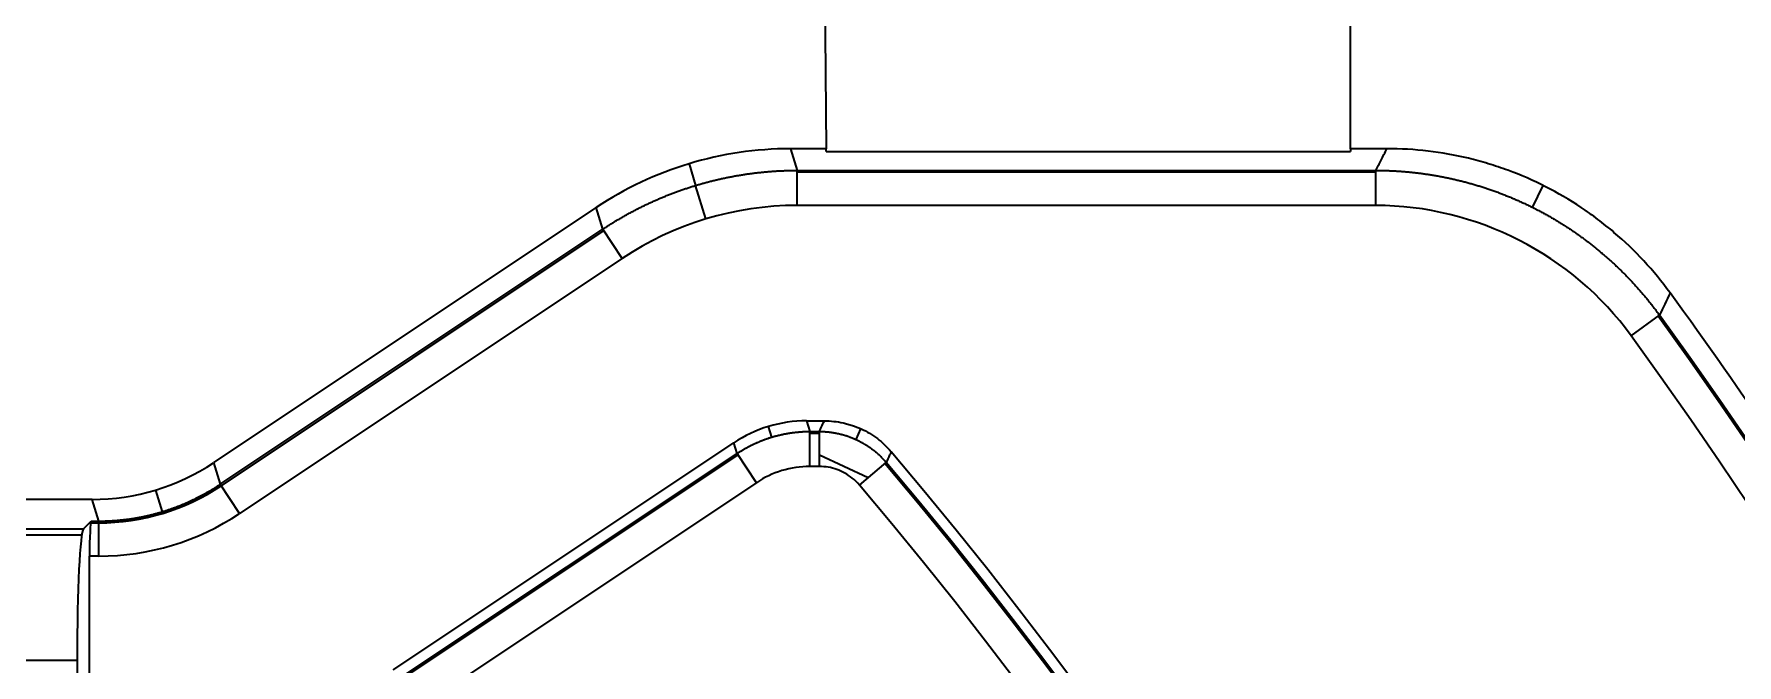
# Model space of a CAD drawing. Header units: millimetres. Extents: x 158 to 1533, y 732 to 1642.
# Drawn here: x 582.23 to 621.27, y 1050.86 to 1065.32 of the extents above; entities that cross this region are included whole.
import ezdxf

# ---------------------------------------------------------------- set-up
doc = ezdxf.new("R2010")
doc.units = ezdxf.units.MM
doc.layers.add('1', color=7, linetype='Continuous', true_color=0xffffff)

msp = doc.modelspace()

# ---------------------------------------------------------------- linework, layer by layer
at = {"layer": '1', "color": 7, "linetype": 'Continuous', "lineweight": 35}
for p, q in [((600.328, 1069.669), (600.389, 1062.695)), ((612.406, 1062.695), (612.406, 1069.695)), ((597.243, 1062.35), (597.393, 1061.853)), ((599.569, 1062.695), (599.72, 1062.197)), ((600.389, 1062.695), (599.569, 1062.695)), ((600.389, 1062.632), (600.389, 1062.695)), ((600.389, 1062.632), (612.406, 1062.632)), ((612.406, 1062.695), (612.406, 1062.632)), ((613.243, 1062.695), (612.406, 1062.695)), ((599.72, 1061.394), (599.72, 1062.197)), ((599.72, 1062.197), (612.99, 1062.197)), ((612.99, 1062.157), (599.72, 1062.157)), ((612.99, 1061.394), (612.99, 1062.197)), ((597.626, 1061.084), (597.393, 1061.853)), ((616.58, 1061.349), (616.825, 1061.851)), ((595.116, 1061.346), (586.342, 1055.497)), ((595.266, 1060.849), (595.116, 1061.346)), ((612.99, 1061.394), (599.72, 1061.394)), ((586.493, 1055), (595.266, 1060.849)), ((595.288, 1060.816), (586.515, 1054.967)), ((595.712, 1060.181), (595.266, 1060.849)), ((595.712, 1060.181), (586.938, 1054.332)), ((618.842, 1058.407), (619.492, 1058.878)), ((599.14, 1056.083), (599.066, 1056.327)), ((599.939, 1056.456), (600.346, 1056.456)), ((599.939, 1056.456), (600.013, 1056.212)), ((600.013, 1055.409), (600.013, 1056.212)), ((600.013, 1056.212), (600.232, 1056.212)), ((600.013, 1056.172), (600.232, 1056.172)), ((600.232, 1055.409), (600.232, 1056.212)), ((601.072, 1056.027), (601.185, 1056.273)), ((590.462, 1050.746), (598.269, 1055.951)), ((590.524, 1050.494), (598.343, 1055.706)), ((598.343, 1055.706), (598.269, 1055.951)), ((598.788, 1055.038), (598.343, 1055.706)), ((586.342, 1055.497), (586.493, 1055)), ((598.365, 1055.673), (590.561, 1050.47)), ((600.232, 1055.409), (600.013, 1055.409)), ((601.348, 1055.149), (600.232, 1055.668)), ((601.152, 1054.983), (601.765, 1055.501)), ((586.938, 1054.332), (586.493, 1055)), ((598.788, 1055.038), (590.952, 1049.814)), ((583.559, 1054.655), (574.257, 1054.655)), ((583.709, 1054.157), (583.559, 1054.655)), ((585.013, 1054.87), (585.164, 1054.372)), ((583.363, 1053.983), (583.538, 1054.157)), ((583.538, 1054.157), (583.709, 1054.157)), ((583.709, 1053.354), (583.709, 1054.157)), ((581.43, 1053.983), (583.363, 1053.983)), ((583.322, 1053.833), (581.451, 1053.833)), ((583.527, 1054.117), (583.709, 1054.117)), ((583.498, 1048.416), (583.498, 1053.354)), ((583.709, 1053.354), (583.498, 1053.354)), ((581.505, 1050.972), (583.213, 1050.972)), ((583.213, 1050.972), (583.213, 1047.369))]:
    msp.add_line(p, q, dxfattribs=at)
for radius, start, end in [(118.216, 31.93905, 36.04503), (117.679, 324.08709, 35.91291), (117.719, 324.08709, 35.91291), (116.916, 324.08709, 35.91291), (101.914, 319.69906, 40.30094), (101.63, 319.76413, 40.23587), (101.669, 319.76413, 40.23587), (100.867, 319.76413, 40.23587)]:
    msp.add_arc((524.151, 989.829), radius, start, end, dxfattribs=at)
for centre, major_axis, ratio, start_param, end_param in [((599.576, 1054.643), (2.333, -7.707), 0.998504, 2.848006, 3.435179), ((599.726, 1054.148), (2.1, -6.936), 0.998504, 2.848006, 3.435179), ((599.941, 1053.437), (0.875, -2.89), 0.998504, 2.848006, 3.435179), ((583.555, 1059.686), (-1.458, 4.817), 0.998504, 2.848006, 3.435179), ((600.015, 1053.195), (0.642, -2.119), 0.998504, 2.848006, 3.435179), ((583.717, 1059.149), (-1.458, 4.817), 0.998504, 2.845601, 3.437585), ((583.54, 1053.354), (0, 0.804), 0.052408, 0.05236, 1.570796), ((583.705, 1059.191), (-1.692, 5.587), 0.998504, 2.848006, 3.435179), ((583.371, 1050.972), (0, 3.015), 0.052408, 0.05236, 1.570796)]:
    msp.add_ellipse(centre, major_axis=major_axis, ratio=ratio, start_param=start_param, end_param=end_param, dxfattribs=at)
for points, knots in [([(612.99, 1062.197), (613.029, 1062.275), (613.069, 1062.353), (613.154, 1062.519), (613.198, 1062.607), (613.243, 1062.695)], [0, 0, 0, 0, 0.470294, 0.470294, 1, 1, 1, 1]), ([(619.735, 1059.39), (619.548, 1059.647), (619.146, 1060.135), (618.691, 1060.572), (618.389, 1060.829), (618.328, 1060.88), (618.204, 1060.979), (618.017, 1061.125), (617.824, 1061.261), (617.432, 1061.522), (617.162, 1061.68), (616.603, 1061.965), (616.314, 1062.091), (615.941, 1062.228), (615.866, 1062.254), (615.716, 1062.305), (615.491, 1062.376), (615.263, 1062.438), (614.806, 1062.547), (614.498, 1062.602), (613.875, 1062.676), (613.561, 1062.695), (613.243, 1062.695)], [0, 0, 0, 0, 0.125, 0.25, 0.25, 0.28125, 0.28125, 0.3125, 0.375, 0.375, 0.5, 0.5, 0.625, 0.625, 0.65625, 0.65625, 0.6875, 0.75, 0.75, 0.875, 0.875, 1, 1, 1, 1]), ([(595.266, 1060.849), (595.278, 1060.857), (595.303, 1060.873), (595.34, 1060.897), (595.377, 1060.921), (595.414, 1060.945), (595.451, 1060.969), (595.489, 1060.992), (595.526, 1061.015), (595.564, 1061.038), (595.602, 1061.061), (595.64, 1061.083), (595.678, 1061.106), (595.716, 1061.128), (595.754, 1061.15), (595.793, 1061.171), (595.831, 1061.193), (595.87, 1061.214), (595.909, 1061.235), (595.948, 1061.256), (595.987, 1061.277), (596.026, 1061.297), (596.065, 1061.317), (596.104, 1061.337), (596.144, 1061.357), (596.183, 1061.376), (596.223, 1061.396), (596.263, 1061.415), (596.303, 1061.434), (596.343, 1061.452), (596.383, 1061.471), (596.423, 1061.489), (596.463, 1061.507), (596.504, 1061.525), (596.544, 1061.542), (596.585, 1061.56), (596.625, 1061.577), (596.666, 1061.594), (596.707, 1061.61), (596.748, 1061.627), (596.789, 1061.643), (596.83, 1061.659), (596.871, 1061.675), (596.913, 1061.69), (596.954, 1061.706), (596.995, 1061.721), (597.037, 1061.736), (597.079, 1061.75), (597.12, 1061.765), (597.162, 1061.779), (597.204, 1061.793), (597.246, 1061.807), (597.288, 1061.82), (597.33, 1061.833), (597.372, 1061.846), (597.414, 1061.859), (597.457, 1061.872), (597.499, 1061.884), (597.541, 1061.896), (597.584, 1061.908), (597.626, 1061.919), (597.669, 1061.931), (597.712, 1061.942), (597.755, 1061.953), (597.797, 1061.964), (597.84, 1061.974), (597.883, 1061.984), (597.926, 1061.994), (597.969, 1062.004), (598.012, 1062.013), (598.055, 1062.023), (598.099, 1062.032), (598.142, 1062.041), (598.185, 1062.049), (598.228, 1062.057), (598.272, 1062.066), (598.315, 1062.073), (598.359, 1062.081), (598.402, 1062.088), (598.446, 1062.095), (598.489, 1062.102), (598.533, 1062.109), (598.577, 1062.115), (598.62, 1062.122), (598.664, 1062.127), (598.708, 1062.133), (598.751, 1062.139), (598.795, 1062.144), (598.839, 1062.149), (598.883, 1062.153), (598.927, 1062.158), (598.971, 1062.162), (599.015, 1062.166), (599.059, 1062.17), (599.103, 1062.173), (599.147, 1062.177), (599.191, 1062.18), (599.235, 1062.183), (599.279, 1062.185), (599.323, 1062.187), (599.367, 1062.189), (599.411, 1062.191), (599.455, 1062.193), (599.499, 1062.194), (599.543, 1062.195), (599.587, 1062.196), (599.632, 1062.197), (599.676, 1062.197), (599.705, 1062.197), (599.72, 1062.197)], [0, 0, 0, 0, 0.009346, 0.018693, 0.028039, 0.037385, 0.046732, 0.056078, 0.065424, 0.07477, 0.084116, 0.093463, 0.102809, 0.112155, 0.121501, 0.130847, 0.140193, 0.149539, 0.158885, 0.168231, 0.177576, 0.186922, 0.196268, 0.205614, 0.21496, 0.224306, 0.233651, 0.242997, 0.252343, 0.261688, 0.271034, 0.28038, 0.289725, 0.299071, 0.308417, 0.317762, 0.327108, 0.336454, 0.345799, 0.355145, 0.36449, 0.373836, 0.383181, 0.392527, 0.401872, 0.411218, 0.420563, 0.429909, 0.439254, 0.4486, 0.457945, 0.467291, 0.476636, 0.485982, 0.495327, 0.504673, 0.514018, 0.523364, 0.532709, 0.542055, 0.5514, 0.560746, 0.570091, 0.579437, 0.588782, 0.598128, 0.607473, 0.616819, 0.626164, 0.63551, 0.644855, 0.654201, 0.663546, 0.672892, 0.682238, 0.691583, 0.700929, 0.710275, 0.71962, 0.728966, 0.738312, 0.747657, 0.757003, 0.766349, 0.775694, 0.78504, 0.794386, 0.803732, 0.813078, 0.822424, 0.831769, 0.841115, 0.850461, 0.859807, 0.869153, 0.878499, 0.887845, 0.897191, 0.906537, 0.915884, 0.92523, 0.934576, 0.943922, 0.953268, 0.962615, 0.971961, 0.981307, 0.990654, 1, 1, 1, 1]), ([(612.99, 1062.197), (613.005, 1062.197), (613.035, 1062.197), (613.08, 1062.197), (613.126, 1062.196), (613.172, 1062.195), (613.217, 1062.194), (613.263, 1062.193), (613.309, 1062.191), (613.354, 1062.189), (613.4, 1062.187), (613.446, 1062.184), (613.492, 1062.181), (613.538, 1062.178), (613.584, 1062.175), (613.63, 1062.172), (613.676, 1062.168), (613.722, 1062.164), (613.768, 1062.159), (613.814, 1062.155), (613.86, 1062.15), (613.906, 1062.145), (613.952, 1062.139), (613.999, 1062.133), (614.045, 1062.128), (614.091, 1062.121), (614.137, 1062.115), (614.183, 1062.108), (614.23, 1062.101), (614.276, 1062.093), (614.322, 1062.086), (614.368, 1062.078), (614.414, 1062.07), (614.461, 1062.061), (614.507, 1062.052), (614.553, 1062.043), (614.599, 1062.034), (614.645, 1062.025), (614.691, 1062.015), (614.737, 1062.005), (614.784, 1061.994), (614.83, 1061.983), (614.876, 1061.972), (614.922, 1061.961), (614.967, 1061.95), (615.013, 1061.938), (615.059, 1061.926), (615.105, 1061.913), (615.151, 1061.901), (615.196, 1061.888), (615.242, 1061.875), (615.288, 1061.861), (615.333, 1061.847), (615.379, 1061.833), (615.424, 1061.819), (615.47, 1061.804), (615.515, 1061.79), (615.56, 1061.774), (615.605, 1061.759), (615.65, 1061.743), (615.695, 1061.727), (615.74, 1061.711), (615.785, 1061.695), (615.83, 1061.678), (615.875, 1061.661), (615.919, 1061.643), (615.964, 1061.626), (616.008, 1061.608), (616.052, 1061.59), (616.097, 1061.571), (616.141, 1061.553), (616.185, 1061.534), (616.229, 1061.515), (616.272, 1061.495), (616.316, 1061.475), (616.36, 1061.455), (616.403, 1061.435), (616.446, 1061.415), (616.49, 1061.394), (616.533, 1061.373), (616.576, 1061.352), (616.619, 1061.33), (616.661, 1061.308), (616.704, 1061.286), (616.746, 1061.264), (616.789, 1061.241), (616.831, 1061.218), (616.873, 1061.195), (616.915, 1061.172), (616.957, 1061.149), (616.998, 1061.125), (617.04, 1061.101), (617.081, 1061.076), (617.122, 1061.052), (617.163, 1061.027), (617.204, 1061.002), (617.245, 1060.977), (617.285, 1060.951), (617.325, 1060.926), (617.366, 1060.9), (617.406, 1060.873), (617.446, 1060.847), (617.485, 1060.82), (617.525, 1060.794), (617.564, 1060.766), (617.603, 1060.739), (617.642, 1060.712), (617.681, 1060.684), (617.72, 1060.656), (617.758, 1060.628), (617.796, 1060.599), (617.834, 1060.571), (617.872, 1060.542), (617.91, 1060.513), (617.947, 1060.484), (617.985, 1060.454), (618.022, 1060.424), (618.059, 1060.395), (618.095, 1060.365), (618.132, 1060.334), (618.168, 1060.304), (618.204, 1060.273), (618.24, 1060.242), (618.276, 1060.211), (618.311, 1060.18), (618.346, 1060.149), (618.381, 1060.117), (618.416, 1060.086), (618.451, 1060.054), (618.485, 1060.022), (618.519, 1059.989), (618.553, 1059.957), (618.587, 1059.924), (618.621, 1059.891), (618.654, 1059.859), (618.687, 1059.825), (618.72, 1059.792), (618.752, 1059.759), (618.785, 1059.725), (618.817, 1059.691), (618.849, 1059.657), (618.881, 1059.623), (618.912, 1059.589), (618.943, 1059.555), (618.974, 1059.52), (619.005, 1059.486), (619.036, 1059.451), (619.066, 1059.416), (619.096, 1059.381), (619.126, 1059.346), (619.156, 1059.311), (619.185, 1059.275), (619.214, 1059.24), (619.243, 1059.204), (619.272, 1059.168), (619.3, 1059.132), (619.328, 1059.096), (619.356, 1059.06), (619.384, 1059.024), (619.411, 1058.987), (619.439, 1058.951), (619.466, 1058.914), (619.483, 1058.89), (619.492, 1058.878)], [0, 0, 0, 0, 0.005989, 0.011986, 0.017991, 0.024003, 0.030024, 0.036052, 0.042088, 0.048131, 0.054181, 0.060239, 0.066304, 0.072376, 0.078456, 0.084542, 0.090635, 0.096735, 0.102842, 0.108955, 0.115075, 0.121201, 0.127334, 0.133473, 0.139618, 0.145769, 0.151927, 0.15809, 0.164258, 0.170433, 0.176613, 0.182799, 0.18899, 0.195186, 0.201388, 0.207595, 0.213806, 0.220023, 0.226244, 0.232471, 0.238701, 0.244937, 0.251176, 0.25742, 0.263668, 0.269921, 0.276177, 0.282437, 0.288701, 0.294969, 0.30124, 0.307515, 0.313793, 0.320074, 0.326359, 0.332646, 0.338937, 0.34523, 0.351526, 0.357824, 0.364125, 0.370429, 0.376735, 0.383043, 0.389353, 0.395664, 0.401978, 0.408294, 0.414611, 0.420929, 0.42725, 0.433571, 0.439893, 0.446217, 0.452541, 0.458867, 0.465193, 0.47152, 0.477847, 0.484174, 0.490502, 0.49683, 0.503158, 0.509486, 0.515814, 0.522142, 0.528469, 0.534796, 0.541122, 0.547447, 0.553772, 0.560096, 0.566418, 0.572739, 0.579059, 0.585378, 0.591695, 0.598011, 0.604325, 0.610637, 0.616947, 0.623255, 0.629561, 0.635864, 0.642165, 0.648464, 0.65476, 0.661053, 0.667344, 0.673631, 0.679916, 0.686197, 0.692476, 0.69875, 0.705022, 0.711289, 0.717554, 0.723814, 0.73007, 0.736323, 0.742571, 0.748815, 0.755055, 0.76129, 0.767521, 0.773748, 0.779969, 0.786186, 0.792398, 0.798605, 0.804806, 0.811003, 0.817194, 0.82338, 0.82956, 0.835735, 0.841904, 0.848067, 0.854225, 0.860376, 0.866522, 0.872661, 0.878794, 0.88492, 0.89104, 0.897154, 0.903261, 0.909361, 0.915454, 0.921541, 0.92762, 0.933693, 0.939758, 0.945816, 0.951867, 0.957911, 0.963946, 0.969975, 0.975995, 0.982008, 0.988014, 0.994011, 1, 1, 1, 1]), ([(598.343, 1055.706), (598.35, 1055.711), (598.365, 1055.721), (598.387, 1055.736), (598.41, 1055.75), (598.433, 1055.764), (598.456, 1055.778), (598.479, 1055.792), (598.502, 1055.805), (598.525, 1055.819), (598.549, 1055.832), (598.572, 1055.845), (598.596, 1055.858), (598.619, 1055.87), (598.643, 1055.882), (598.667, 1055.895), (598.691, 1055.906), (598.715, 1055.918), (598.74, 1055.93), (598.764, 1055.941), (598.788, 1055.952), (598.813, 1055.963), (598.838, 1055.973), (598.862, 1055.983), (598.887, 1055.994), (598.912, 1056.004), (598.937, 1056.013), (598.962, 1056.023), (598.987, 1056.032), (599.013, 1056.041), (599.038, 1056.05), (599.063, 1056.058), (599.089, 1056.067), (599.115, 1056.075), (599.14, 1056.083), (599.166, 1056.09), (599.192, 1056.098), (599.218, 1056.105), (599.243, 1056.112), (599.269, 1056.119), (599.295, 1056.125), (599.321, 1056.131), (599.348, 1056.137), (599.374, 1056.143), (599.4, 1056.149), (599.426, 1056.154), (599.453, 1056.159), (599.479, 1056.164), (599.505, 1056.169), (599.532, 1056.173), (599.558, 1056.177), (599.585, 1056.181), (599.612, 1056.185), (599.638, 1056.189), (599.665, 1056.192), (599.691, 1056.195), (599.718, 1056.197), (599.745, 1056.2), (599.772, 1056.202), (599.798, 1056.204), (599.825, 1056.206), (599.852, 1056.208), (599.879, 1056.209), (599.905, 1056.21), (599.932, 1056.211), (599.959, 1056.211), (599.986, 1056.212), (600.004, 1056.212), (600.013, 1056.212)], [0, 0, 0, 0, 0.015152, 0.030304, 0.045456, 0.060608, 0.07576, 0.090912, 0.106064, 0.121216, 0.136367, 0.151519, 0.166671, 0.181822, 0.196974, 0.212126, 0.227277, 0.242429, 0.25758, 0.272731, 0.287883, 0.303034, 0.318185, 0.333337, 0.348488, 0.363639, 0.37879, 0.393942, 0.409093, 0.424244, 0.439395, 0.454546, 0.469698, 0.484849, 0.5, 0.515151, 0.530302, 0.545454, 0.560605, 0.575756, 0.590907, 0.606058, 0.62121, 0.636361, 0.651512, 0.666663, 0.681815, 0.696966, 0.712117, 0.727269, 0.74242, 0.757571, 0.772723, 0.787874, 0.803026, 0.818178, 0.833329, 0.848481, 0.863633, 0.878784, 0.893936, 0.909088, 0.92424, 0.939392, 0.954544, 0.969696, 0.984848, 1, 1, 1, 1]), ([(600.232, 1056.212), (600.248, 1056.246), (600.264, 1056.281), (600.302, 1056.362), (600.324, 1056.409), (600.346, 1056.456)], [0, 0, 0, 0, 0.422826, 0.422826, 1, 1, 1, 1]), ([(600.232, 1056.212), (600.24, 1056.212), (600.255, 1056.212), (600.277, 1056.211), (600.3, 1056.211), (600.323, 1056.21), (600.346, 1056.209), (600.368, 1056.207), (600.391, 1056.206), (600.414, 1056.204), (600.437, 1056.201), (600.46, 1056.199), (600.483, 1056.196), (600.505, 1056.193), (600.528, 1056.19), (600.551, 1056.186), (600.574, 1056.183), (600.597, 1056.178), (600.62, 1056.174), (600.643, 1056.169), (600.665, 1056.165), (600.688, 1056.159), (600.711, 1056.154), (600.734, 1056.148), (600.756, 1056.142), (600.779, 1056.136), (600.801, 1056.129), (600.824, 1056.123), (600.846, 1056.116), (600.869, 1056.108), (600.891, 1056.101), (600.913, 1056.093), (600.935, 1056.085), (600.957, 1056.076), (600.979, 1056.068), (601.001, 1056.059), (601.023, 1056.049), (601.045, 1056.04), (601.066, 1056.03), (601.087, 1056.02), (601.109, 1056.01), (601.13, 1056), (601.151, 1055.989), (601.172, 1055.978), (601.193, 1055.967), (601.213, 1055.956), (601.234, 1055.944), (601.254, 1055.932), (601.274, 1055.92), (601.294, 1055.908), (601.314, 1055.895), (601.334, 1055.882), (601.354, 1055.869), (601.373, 1055.856), (601.392, 1055.843), (601.411, 1055.829), (601.43, 1055.815), (601.449, 1055.801), (601.467, 1055.787), (601.485, 1055.773), (601.504, 1055.758), (601.521, 1055.743), (601.539, 1055.728), (601.557, 1055.713), (601.574, 1055.698), (601.591, 1055.682), (601.608, 1055.666), (601.625, 1055.651), (601.641, 1055.635), (601.657, 1055.618), (601.673, 1055.602), (601.689, 1055.586), (601.705, 1055.569), (601.72, 1055.552), (601.735, 1055.535), (601.75, 1055.518), (601.76, 1055.507), (601.765, 1055.501)], [0, 0, 0, 0, 0.012936, 0.025903, 0.038901, 0.051928, 0.064984, 0.078069, 0.091181, 0.10432, 0.117484, 0.130674, 0.143888, 0.157126, 0.170386, 0.183668, 0.196972, 0.210295, 0.223639, 0.237, 0.25038, 0.263776, 0.277188, 0.290616, 0.304057, 0.317512, 0.33098, 0.344458, 0.357948, 0.371447, 0.384955, 0.398471, 0.411994, 0.425523, 0.439057, 0.452596, 0.466137, 0.479681, 0.493226, 0.506772, 0.520317, 0.533861, 0.547403, 0.560941, 0.574475, 0.588004, 0.601527, 0.615043, 0.628551, 0.64205, 0.65554, 0.669019, 0.682486, 0.695941, 0.709383, 0.72281, 0.736223, 0.749619, 0.762999, 0.77636, 0.789703, 0.803027, 0.816331, 0.829613, 0.842874, 0.856111, 0.869325, 0.882515, 0.89568, 0.908819, 0.921931, 0.935015, 0.948071, 0.961099, 0.974097, 0.987064, 1, 1, 1, 1]), ([(600.346, 1056.456), (600.419, 1056.456), (600.564, 1056.448), (600.706, 1056.425), (600.813, 1056.402), (600.848, 1056.393), (600.918, 1056.373), (600.953, 1056.363), (601.056, 1056.328), (601.191, 1056.274), (601.318, 1056.207), (601.411, 1056.151), (601.457, 1056.122), (601.502, 1056.09), (601.531, 1056.069), (601.546, 1056.058), (601.618, 1056.003), (601.729, 1055.909), (601.829, 1055.803), (601.876, 1055.747)], [0, 0, 0, 0, 0.125, 0.25, 0.25, 0.3125, 0.3125, 0.375, 0.375, 0.5, 0.625, 0.625, 0.6875, 0.71875, 0.71875, 0.75, 0.75, 0.875, 1, 1, 1, 1]), ([(601.876, 1055.747), (601.865, 1055.723), (601.854, 1055.698), (601.817, 1055.616), (601.791, 1055.558), (601.765, 1055.501)], [0, 0, 0, 0, 0.303047, 0.303047, 1, 1, 1, 1]), ([(601.152, 1054.983), (601.102, 1055.042), (601.045, 1055.097), (600.879, 1055.229), (600.758, 1055.297), (600.504, 1055.386), (600.367, 1055.409), (600.232, 1055.409)], [0, 0, 0, 0, 0.222026, 0.222026, 0.611017, 0.611017, 1, 1, 1, 1]), ([(583.709, 1054.157), (583.721, 1054.157), (583.744, 1054.157), (583.779, 1054.158), (583.814, 1054.158), (583.848, 1054.159), (583.883, 1054.16), (583.918, 1054.161), (583.952, 1054.163), (583.987, 1054.165), (584.022, 1054.167), (584.056, 1054.169), (584.091, 1054.172), (584.126, 1054.174), (584.16, 1054.177), (584.195, 1054.181), (584.229, 1054.184), (584.264, 1054.188), (584.298, 1054.192), (584.333, 1054.196), (584.367, 1054.2), (584.402, 1054.205), (584.436, 1054.21), (584.47, 1054.215), (584.505, 1054.22), (584.539, 1054.226), (584.573, 1054.232), (584.607, 1054.238), (584.641, 1054.244), (584.675, 1054.251), (584.709, 1054.258), (584.743, 1054.265), (584.777, 1054.272), (584.811, 1054.28), (584.845, 1054.287), (584.879, 1054.295), (584.913, 1054.303), (584.946, 1054.312), (584.98, 1054.321), (585.014, 1054.329), (585.047, 1054.339), (585.08, 1054.348), (585.114, 1054.358), (585.147, 1054.367), (585.18, 1054.377), (585.213, 1054.388), (585.247, 1054.398), (585.28, 1054.409), (585.312, 1054.42), (585.345, 1054.431), (585.378, 1054.443), (585.411, 1054.454), (585.443, 1054.466), (585.476, 1054.478), (585.508, 1054.491), (585.541, 1054.503), (585.573, 1054.516), (585.605, 1054.529), (585.637, 1054.542), (585.669, 1054.556), (585.701, 1054.569), (585.733, 1054.583), (585.765, 1054.597), (585.796, 1054.612), (585.828, 1054.626), (585.859, 1054.641), (585.891, 1054.656), (585.922, 1054.671), (585.953, 1054.687), (585.984, 1054.702), (586.015, 1054.718), (586.046, 1054.734), (586.076, 1054.75), (586.107, 1054.767), (586.137, 1054.783), (586.168, 1054.8), (586.198, 1054.818), (586.228, 1054.835), (586.258, 1054.852), (586.288, 1054.87), (586.317, 1054.888), (586.347, 1054.906), (586.376, 1054.925), (586.406, 1054.943), (586.435, 1054.962), (586.464, 1054.981), (586.483, 1054.994), (586.493, 1055)], [0, 0, 0, 0, 0.011766, 0.023532, 0.035298, 0.047063, 0.058829, 0.070595, 0.08236, 0.094125, 0.105891, 0.117656, 0.129421, 0.141186, 0.152951, 0.164716, 0.176481, 0.188246, 0.200011, 0.211776, 0.22354, 0.235305, 0.247069, 0.258834, 0.270598, 0.282363, 0.294127, 0.305892, 0.317656, 0.32942, 0.341185, 0.352949, 0.364713, 0.376477, 0.388241, 0.400005, 0.41177, 0.423534, 0.435298, 0.447062, 0.458826, 0.47059, 0.482354, 0.494118, 0.505882, 0.517646, 0.52941, 0.541174, 0.552938, 0.564702, 0.576466, 0.58823, 0.599995, 0.611759, 0.623523, 0.635287, 0.647051, 0.658815, 0.67058, 0.682344, 0.694108, 0.705873, 0.717637, 0.729402, 0.741166, 0.752931, 0.764695, 0.77646, 0.788224, 0.799989, 0.811754, 0.823519, 0.835284, 0.847049, 0.858814, 0.870579, 0.882344, 0.894109, 0.905875, 0.91764, 0.929405, 0.941171, 0.952937, 0.964702, 0.976468, 0.988234, 1, 1, 1, 1])]:
    msp.add_open_spline(points, degree=3, knots=knots, dxfattribs=at)
for points in [[(618.842, 1058.407), (617.497, 1060.264), (615.283, 1061.394), (612.99, 1061.394)], [(619.735, 1059.39), (619.654, 1059.219), (619.573, 1059.048), (619.492, 1058.878)]]:
    msp.add_open_spline(points, degree=3, dxfattribs=at)

doc.saveas('drawing.dxf')
